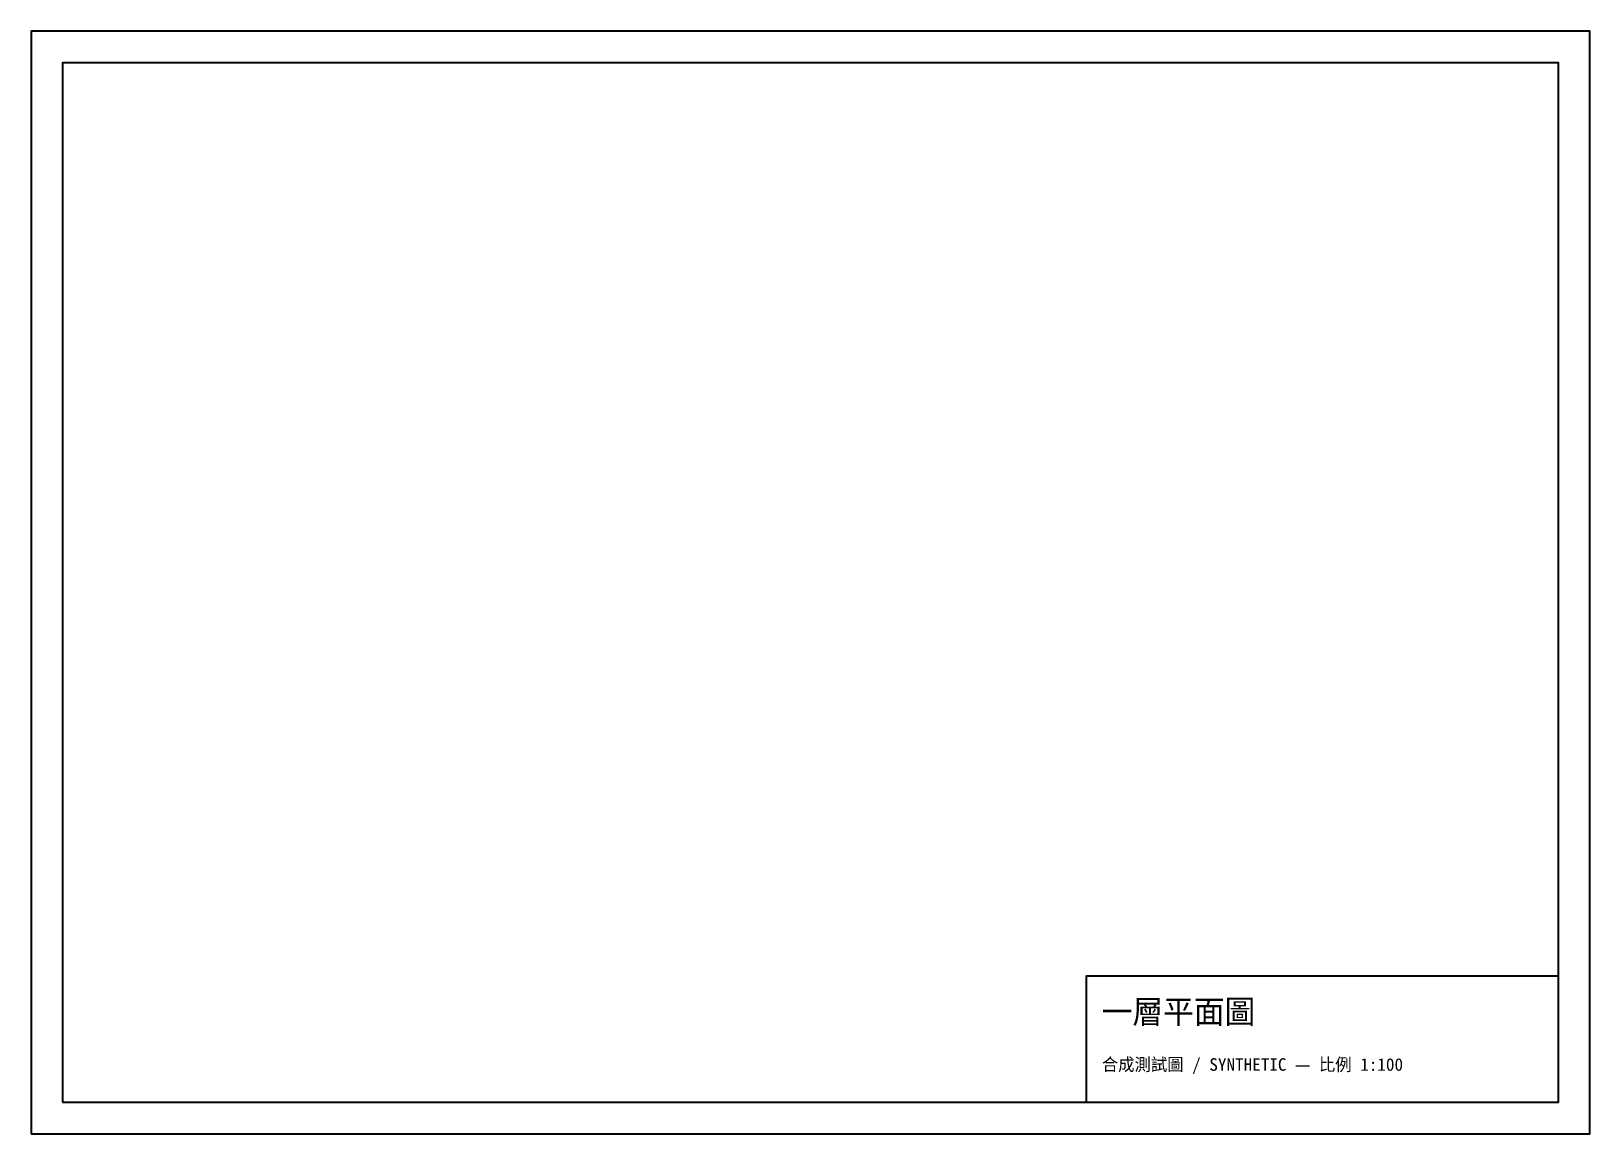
# Paper-space layout 'Layout1' of a CAD drawing. Header units: millimetres. Extents: x 0 to 594, y 0 to 420.
import ezdxf

# ---------------------------------------------------------------- set-up
doc = ezdxf.new("R2010")
doc.units = ezdxf.units.MM
doc.layers.add('X-FRAME', color=7, linetype='Continuous')

psp = doc.layouts.get("Layout1")

# ---------------------------------------------------------------- linework, layer by layer
at = {"layer": 'X-FRAME'}
for points in [[(0, 0), (594, 0), (594, 420), (0, 420)], [(12, 12), (582, 12), (582, 408), (12, 408)], [(402, 12), (582, 12), (582, 60), (402, 60)]]:
    psp.add_lwpolyline(points, close=True, dxfattribs=at)

# ---------------------------------------------------------------- texts
for s, height, p in [('一層平面圖', 9, (408, 42)), ('合成測試圖 / SYNTHETIC — 比例 1:100', 4.8, (408, 24))]:
    psp.add_text(s, height=height, dxfattribs=at).set_placement(p)

doc.saveas('drawing.dxf')
